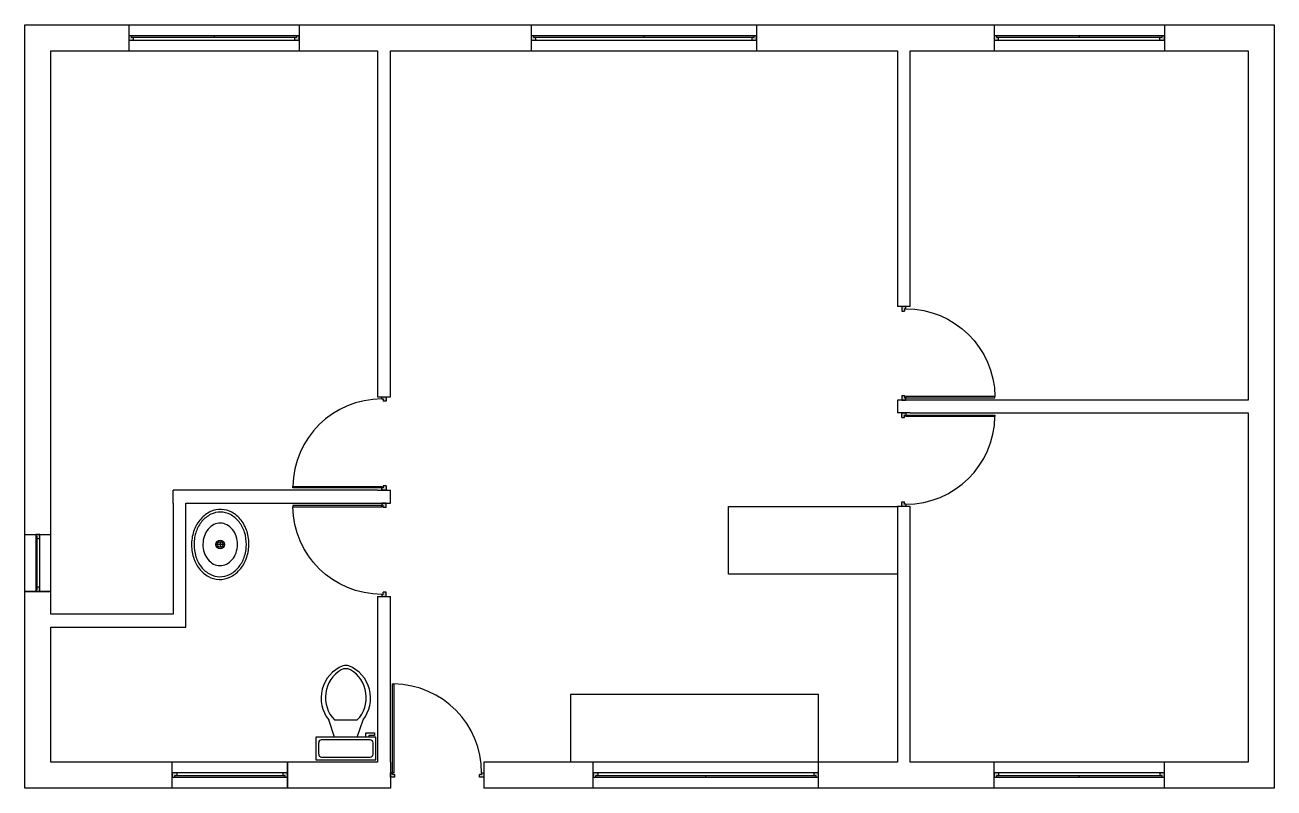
# Model space of a CAD drawing. Header units: millimetres. Extents: x 5556507 to 5811433, y 7824531 to 7923252.
# Drawn here: x 5556507 to 5567593, y 7839070 to 7845841 of the extents above; entities that cross this region are included whole.
import ezdxf

# ---------------------------------------------------------------- set-up
doc = ezdxf.new("R2010")
doc.units = ezdxf.units.MM
for name, color, linetype in [('blocks', 31, 'Continuous'), ('doors', 142, 'Continuous'), ('wall', 7, 'Continuous'), ('windows', 22, 'Continuous')]:
    doc.layers.add(name, color=color, linetype=linetype)

# ---------------------------------------------------------------- blocks, each defined once
blk = doc.blocks.new('D')
at = {"layer": 'doors'}
h = blk.add_hatch(color=256, dxfattribs=at)
h.dxf.hatch_style = 1
h.paths.add_polyline_path([(0, 19), (-20, 19), (-20, 7), (-40, 7), (-40, -19), (0, -19)])
h.paths.add_polyline_path([(-830, -19), (-790, -19), (-790, 7), (-810, 7), (-810, 19), (-830, 19)])
for p, q in [((-790, -19), (-790, 7)), ((-40, -19), (-40, 7))]:
    blk.add_line(p, q, dxfattribs=at)
blk.add_lwpolyline([(-810, 19), (-810, 809), (-798, 809), (-798, 19)], close=True, dxfattribs=at)
for points in [[(-790, -19), (-830, -19), (-830, 19), (-810, 19)], [(-790, 7), (-810, 7), (-810, 19)], [(-20, 19), (0, 19), (0, -19), (-40, -19)], [(-20, 19), (-20, 7), (-40, 7)]]:
    blk.add_lwpolyline(points, dxfattribs=at)
blk.add_arc((-810, 19), 790, 0, 89.1298, dxfattribs=at)
blk = doc.blocks.new('Toilet - top')
for p, q in [((9.5, -6), (9.5, -2)), ((-10, -8.5), (-8, -8.5)), ((-10, -9.5), (-10, -8.5)), ((-8, -8.5), (-8, -8)), ((-7, -8), (-7, -9.5)), ((-4, -8), (-6, -14)), ((4, -8), (6, -14)), ((-7, -9.5), (-10, -9.5)), ((4, -14), (-4, -14))]:
    blk.add_line(p, q)
blk.add_lwpolyline([(10.5, -8), (10.5, 0), (-10.5, 0), (-10.5, -8)], close=True)
for points in [[(-9.5, -2), (-9.5, -6)], [(8.5, -1), (-8.5, -1)], [(-8.5, -7), (8.5, -7)]]:
    blk.add_lwpolyline(points)
for centre, radius, start, end in [((-8.62, -1.88), 0.884, 81.8699, 188.1301), ((8.62, -1.88), 0.884, 351.8699, 98.1301), ((-8.62, -6.12), 0.884, 171.8699, 278.1301), ((8.62, -6.12), 0.884, 261.8699, 8.1301), ((3.52, -21.58), 12.17, 141.4691, 247.9714), ((4.2, -21.82), 11.33, 136.3677, 238.9468), ((-3.52, -21.58), 12.17, 292.0284, 38.5307), ((-4.2, -21.82), 11.33, 301.053, 43.6321), ((0, -27.88), 4, 245.7318, 294.2682), ((0, -29), 4, 254.8605, 285.1395)]:
    blk.add_arc(centre, radius, start, end)
blk = doc.blocks.new('Sink - Oval top')
for p, q in [((-1, 0), (1, 0)), ((0, 1), (0, -1))]:
    blk.add_line(p, q)
at = {"linetype": 'Continuous'}
for points in [[(-12.23, 0.39, 0.117634), (-11.46, -3.36, 0.104469), (-8.88, -6.8, 0.090016), (-5.08, -9.07, 0.08192), (-0.32, -10.02, 0.08192), (4.49, -9.38, 0.090016), (8.42, -7.36, 0.104469), (11.22, -4.09, 0.117634), (12.23, -0.39, 0.117634), (11.46, 3.36, 0.104469), (8.88, 6.8, 0.090016), (5.08, 9.07, 0.08192), (0.32, 10.02, 0.08192), (-4.49, 9.38, 0.090016), (-8.42, 7.36, 0.104469), (-11.22, 4.09, 0.117634)], [(-11.29, 0.16, 0.118622), (-10.52, -3.25, 0.104678), (-8.07, -6.36, 0.089562), (-4.54, -8.37, 0.081185), (-0.13, -9.15, 0.081185), (4.3, -8.49, 0.089562), (7.89, -6.58, 0.104678), (10.42, -3.55, 0.118622), (11.29, -0.16, 0.118622), (10.52, 3.25, 0.104678), (8.07, 6.36, 0.089562), (4.54, 8.37, 0.081185), (0.13, 9.15, 0.081185), (-4.3, 8.49, 0.089562), (-7.89, 6.58, 0.104678), (-10.42, 3.55, 0.118622)], [(-7.42, 0.08, 0.118283), (-6.91, -2.17, 0.104607), (-5.29, -4.21, 0.089718), (-2.97, -5.53, 0.081436), (-0.07, -6.04, 0.081436), (2.84, -5.59, 0.089718), (5.2, -4.33, 0.104607), (6.86, -2.32, 0.118283), (7.42, -0.08, 0.118283), (6.91, 2.17, 0.104607), (5.29, 4.21, 0.089718), (2.97, 5.53, 0.081436), (0.07, 6.04, 0.081436), (-2.84, 5.59, 0.089718), (-5.2, 4.33, 0.104607), (-6.86, 2.32, 0.118283)]]:
    blk.add_lwpolyline(points, format="xyb", close=True, dxfattribs=at)
for radius in [1.5, 1]:
    blk.add_circle((0, 0), radius)

msp = doc.modelspace()

# ---------------------------------------------------------------- hatches: boundary and pattern name
at = {"layer": 'windows'}
h = msp.add_hatch(color=256, dxfattribs=at)
h.dxf.hatch_style = 1
h.paths.add_polyline_path([(5557470.085, 7845708.017), (5557470.085, 7845733.417), (5557450.085, 7845733.417), (5557450.085, 7845746.017), (5557430.085, 7845746.017), (5557430.085, 7845708.017)])
h.paths.add_polyline_path([(5558921.085, 7845733.417), (5558901.085, 7845733.417), (5558901.085, 7845708.017), (5558941.085, 7845708.017), (5558941.085, 7845746.017), (5558921.085, 7845746.017)])
h = msp.add_hatch(color=256, dxfattribs=at)
h.dxf.hatch_style = 1
h.paths.add_polyline_path([(5562999.885, 7845708.017), (5562999.885, 7845746.017), (5562979.885, 7845746.017), (5562979.885, 7845733.417), (5562959.885, 7845733.417), (5562959.885, 7845708.017)])
h.paths.add_polyline_path([(5561039.885, 7845708.017), (5561039.885, 7845733.417), (5561019.885, 7845733.417), (5561019.885, 7845746.017), (5560999.885, 7845746.017), (5560999.885, 7845708.017)])
h = msp.add_hatch(color=256, dxfattribs=at)
h.dxf.hatch_style = 1
h.paths.add_polyline_path([(5565148.685, 7845708.017), (5565148.685, 7845733.417), (5565128.685, 7845733.417), (5565128.685, 7845746.017), (5565108.685, 7845746.017), (5565108.685, 7845708.017)])
h.paths.add_polyline_path([(5566599.685, 7845733.417), (5566579.685, 7845733.417), (5566579.685, 7845708.017), (5566619.685, 7845708.017), (5566619.685, 7845746.017), (5566599.685, 7845746.017)])
h = msp.add_hatch(color=256, dxfattribs=at)
h.dxf.hatch_style = 1
h.paths.add_polyline_path([(5556602.285, 7841300.717), (5556602.285, 7841320.717), (5556640.285, 7841320.717), (5556640.285, 7841280.717), (5556614.885, 7841280.717), (5556614.885, 7841300.717)])
h.paths.add_polyline_path([(5556602.285, 7840812.717), (5556602.285, 7840832.717), (5556614.885, 7840832.717), (5556614.885, 7840852.717), (5556640.285, 7840852.717), (5556640.285, 7840812.717)])
h = msp.add_hatch(color=256, dxfattribs=at)
h.dxf.hatch_style = 1
h.paths.add_polyline_path([(5558835.585, 7839165.117), (5558815.585, 7839165.117), (5558815.585, 7839177.717), (5558795.585, 7839177.717), (5558795.585, 7839203.117), (5558835.585, 7839203.117)])
h.paths.add_polyline_path([(5557833.585, 7839165.117), (5557813.585, 7839165.117), (5557813.585, 7839203.117), (5557853.585, 7839203.117), (5557853.585, 7839177.717), (5557833.585, 7839177.717)])
h = msp.add_hatch(color=256, dxfattribs=at)
h.dxf.hatch_style = 1
h.paths.add_polyline_path([(5561589.885, 7839203.117), (5561549.885, 7839203.117), (5561549.885, 7839165.117), (5561569.885, 7839165.117), (5561569.885, 7839177.717), (5561589.885, 7839177.717)])
h.paths.add_polyline_path([(5563509.885, 7839203.117), (5563509.885, 7839177.717), (5563529.885, 7839177.717), (5563529.885, 7839165.117), (5563549.885, 7839165.117), (5563549.885, 7839203.117)])
h = msp.add_hatch(color=256, dxfattribs=at)
h.dxf.hatch_style = 1
h.paths.add_polyline_path([(5566579.685, 7839203.117), (5566579.685, 7839177.717), (5566599.685, 7839177.717), (5566599.685, 7839165.117), (5566619.685, 7839165.117), (5566619.685, 7839203.117)])
h.paths.add_polyline_path([(5565128.685, 7839177.717), (5565148.685, 7839177.717), (5565148.685, 7839203.117), (5565108.685, 7839203.117), (5565108.685, 7839165.117), (5565128.685, 7839165.117)])

# ---------------------------------------------------------------- linework, layer by layer
at = {"layer": 'blocks'}
for p, q in [((5562749.885, 7840968.417), (5562749.885, 7841568.417)), ((5562749.885, 7841568.417), (5564249.885, 7841568.417)), ((5564249.885, 7840968.417), (5562749.885, 7840968.417)), ((5563549.885, 7839898.417), (5561349.885, 7839898.417)), ((5561349.885, 7839898.417), (5561349.885, 7839298.417)), ((5563549.885, 7839298.417), (5563549.885, 7839898.417))]:
    msp.add_line(p, q, dxfattribs=at)
at = {"layer": 'wall'}
for p, q in [((5556506.985, 7845841.317), (5567592.785, 7845841.317)), ((5556506.985, 7839069.817), (5556506.985, 7845841.317)), ((5567592.785, 7845841.317), (5567592.785, 7839069.817)), ((5556735.585, 7841712.717), (5556735.585, 7845612.717)), ((5556735.585, 7845612.717), (5559635.585, 7845612.717)), ((5559635.585, 7845612.717), (5559635.585, 7842542.717)), ((5559749.885, 7842542.717), (5559749.885, 7845612.717)), ((5559749.885, 7845612.717), (5564249.885, 7845612.717)), ((5564249.885, 7845612.717), (5564249.885, 7843342.717)), ((5564364.185, 7843342.717), (5564364.185, 7845612.717)), ((5564364.185, 7845612.717), (5567364.185, 7845612.717)), ((5567364.185, 7845612.717), (5567364.185, 7842512.717)), ((5564364.185, 7843342.717), (5564249.885, 7843342.717)), ((5559635.585, 7842542.717), (5559749.885, 7842542.717)), ((5564249.885, 7842512.717), (5564249.885, 7842398.417)), ((5564364.185, 7842512.717), (5564249.885, 7842512.717)), ((5567364.185, 7842512.717), (5564364.185, 7842512.717)), ((5564364.185, 7842398.417), (5564249.885, 7842398.417)), ((5564364.185, 7842398.417), (5567364.185, 7842398.417)), ((5567364.185, 7842398.417), (5567364.185, 7839298.417)), ((5556735.585, 7841598.417), (5556735.585, 7841712.717)), ((5559635.585, 7841712.717), (5557821.285, 7841712.717)), ((5557821.285, 7841598.417), (5557821.285, 7841712.717)), ((5559635.585, 7841712.717), (5559749.885, 7841712.717)), ((5559749.885, 7841598.417), (5559749.885, 7841712.717)), ((5556735.585, 7840612.717), (5556735.585, 7841598.417)), ((5557821.285, 7841598.417), (5557821.285, 7840612.717)), ((5557935.585, 7840498.417), (5557935.585, 7841598.417)), ((5557935.585, 7841598.417), (5559635.585, 7841598.417)), ((5559635.585, 7841598.417), (5559749.885, 7841598.417)), ((5564249.885, 7841568.417), (5564249.885, 7839298.417)), ((5564364.185, 7841568.417), (5564249.885, 7841568.417)), ((5564364.185, 7839298.417), (5564364.185, 7841568.417)), ((5559635.585, 7840768.417), (5559635.585, 7839298.417)), ((5559635.585, 7840768.417), (5559749.885, 7840768.417)), ((5559749.885, 7839298.417), (5559749.885, 7840768.417)), ((5557821.285, 7840612.717), (5556735.585, 7840612.717)), ((5556735.585, 7839298.417), (5556735.585, 7840498.417)), ((5556735.585, 7840498.417), (5557821.285, 7840498.417)), ((5557821.285, 7840498.417), (5557935.585, 7840498.417)), ((5559635.585, 7839298.417), (5556735.585, 7839298.417)), ((5559749.885, 7839298.417), (5559749.885, 7839069.817)), ((5564249.885, 7839298.417), (5560579.885, 7839298.417)), ((5560579.885, 7839298.417), (5560579.885, 7839069.817)), ((5567364.185, 7839298.417), (5564364.185, 7839298.417)), ((5559749.885, 7839069.817), (5556506.985, 7839069.817)), ((5567592.785, 7839069.817), (5560579.885, 7839069.817))]:
    msp.add_line(p, q, dxfattribs=at)
at = {"layer": 'windows'}
for p, q in [((5557430.085, 7845841.317), (5557430.085, 7845612.717)), ((5558941.085, 7845841.317), (5558941.085, 7845612.717)), ((5560999.885, 7845841.317), (5560999.885, 7845612.717)), ((5562999.885, 7845841.317), (5562999.885, 7845612.717)), ((5565108.685, 7845841.317), (5565108.685, 7845612.717)), ((5566619.685, 7845841.317), (5566619.685, 7845612.717)), ((5557470.085, 7845708.017), (5557470.085, 7845733.417)), ((5558185.585, 7845746.017), (5558185.585, 7845733.417)), ((5558901.085, 7845708.017), (5558901.085, 7845733.417)), ((5561039.885, 7845708.017), (5561039.885, 7845733.417)), ((5561999.885, 7845746.017), (5561999.885, 7845733.417)), ((5562959.885, 7845708.017), (5562959.885, 7845733.417)), ((5565148.685, 7845708.017), (5565148.685, 7845733.417)), ((5565864.185, 7845746.017), (5565864.185, 7845733.417)), ((5566579.685, 7845708.017), (5566579.685, 7845733.417)), ((5556506.985, 7841320.717), (5556735.585, 7841320.717)), ((5556640.285, 7841280.717), (5556614.885, 7841280.717)), ((5556735.585, 7840812.717), (5556506.985, 7840812.717)), ((5556506.985, 7840812.717), (5556735.585, 7840812.717)), ((5556640.285, 7840852.717), (5556614.885, 7840852.717)), ((5557813.585, 7839069.817), (5557813.585, 7839298.417)), ((5558835.585, 7839298.417), (5558835.585, 7839069.817)), ((5558835.585, 7839069.817), (5558835.585, 7839298.417)), ((5561549.885, 7839069.817), (5561549.885, 7839298.417)), ((5563549.885, 7839069.817), (5563549.885, 7839298.417)), ((5565108.685, 7839069.817), (5565108.685, 7839298.417)), ((5566619.685, 7839069.817), (5566619.685, 7839298.417)), ((5557853.585, 7839203.117), (5557853.585, 7839177.717)), ((5558795.585, 7839203.117), (5558795.585, 7839177.717)), ((5561589.885, 7839203.117), (5561589.885, 7839177.717)), ((5562549.885, 7839165.117), (5562549.885, 7839177.717)), ((5563509.885, 7839203.117), (5563509.885, 7839177.717)), ((5565148.685, 7839203.117), (5565148.685, 7839177.717)), ((5565864.185, 7839165.117), (5565864.185, 7839177.717)), ((5566579.685, 7839203.117), (5566579.685, 7839177.717))]:
    msp.add_line(p, q, dxfattribs=at)
for points in [[(5558941.085, 7845746.017), (5557430.085, 7845746.017), (5557430.085, 7845708.017), (5558941.085, 7845708.017)], [(5558921.085, 7845746.017), (5557450.085, 7845746.017), (5557450.085, 7845733.417), (5558921.085, 7845733.417)], [(5562999.885, 7845746.017), (5560999.885, 7845746.017), (5560999.885, 7845708.017), (5562999.885, 7845708.017)], [(5562979.885, 7845746.017), (5561019.885, 7845746.017), (5561019.885, 7845733.417), (5562979.885, 7845733.417)], [(5566619.685, 7845746.017), (5565108.685, 7845746.017), (5565108.685, 7845708.017), (5566619.685, 7845708.017)], [(5566599.685, 7845746.017), (5565128.685, 7845746.017), (5565128.685, 7845733.417), (5566599.685, 7845733.417)], [(5556602.285, 7841320.717), (5556602.285, 7840812.717), (5556640.285, 7840812.717), (5556640.285, 7841320.717)], [(5556602.285, 7841300.717), (5556602.285, 7840832.717), (5556614.885, 7840832.717), (5556614.885, 7841300.717)], [(5557813.585, 7839165.117), (5558835.585, 7839165.117), (5558835.585, 7839203.117), (5557813.585, 7839203.117)], [(5557833.585, 7839165.117), (5558815.585, 7839165.117), (5558815.585, 7839177.717), (5557833.585, 7839177.717)], [(5561549.885, 7839165.117), (5563549.885, 7839165.117), (5563549.885, 7839203.117), (5561549.885, 7839203.117)], [(5561569.885, 7839165.117), (5563529.885, 7839165.117), (5563529.885, 7839177.717), (5561569.885, 7839177.717)], [(5565108.685, 7839165.117), (5566619.685, 7839165.117), (5566619.685, 7839203.117), (5565108.685, 7839203.117)], [(5565128.685, 7839165.117), (5566599.685, 7839165.117), (5566599.685, 7839177.717), (5565128.685, 7839177.717)]]:
    msp.add_lwpolyline(points, close=True, dxfattribs=at)

# ---------------------------------------------------------------- block references
at = {"layer": 'blocks', "xscale": 25.4, "yscale": 25.4, "zscale": 25.4}
for name, p, rotation in [('Sink - Oval top', (5558239.526, 7841231.548), 270), ('Toilet - top', (5559354.854, 7839319.149), 180)]:
    msp.add_blockref(name, p, dxfattribs=dict(at, rotation=rotation))
at = {"layer": 'windows', "xscale": -1}
for p, rotation in [((5564307.035, 7843342.717), 270), ((5559692.735, 7840768.417), 90)]:
    msp.add_blockref('D', p, dxfattribs=dict(at, rotation=rotation))
at = {"layer": 'windows'}
for p, rotation in [((5559692.735, 7842542.717), 89.99999999999999), ((5564307.035, 7841568.417), 270)]:
    msp.add_blockref('D', p, dxfattribs=dict(at, rotation=rotation))
msp.add_blockref('D', (5560579.885, 7839184.117), dxfattribs=at)

doc.saveas('drawing.dxf')
